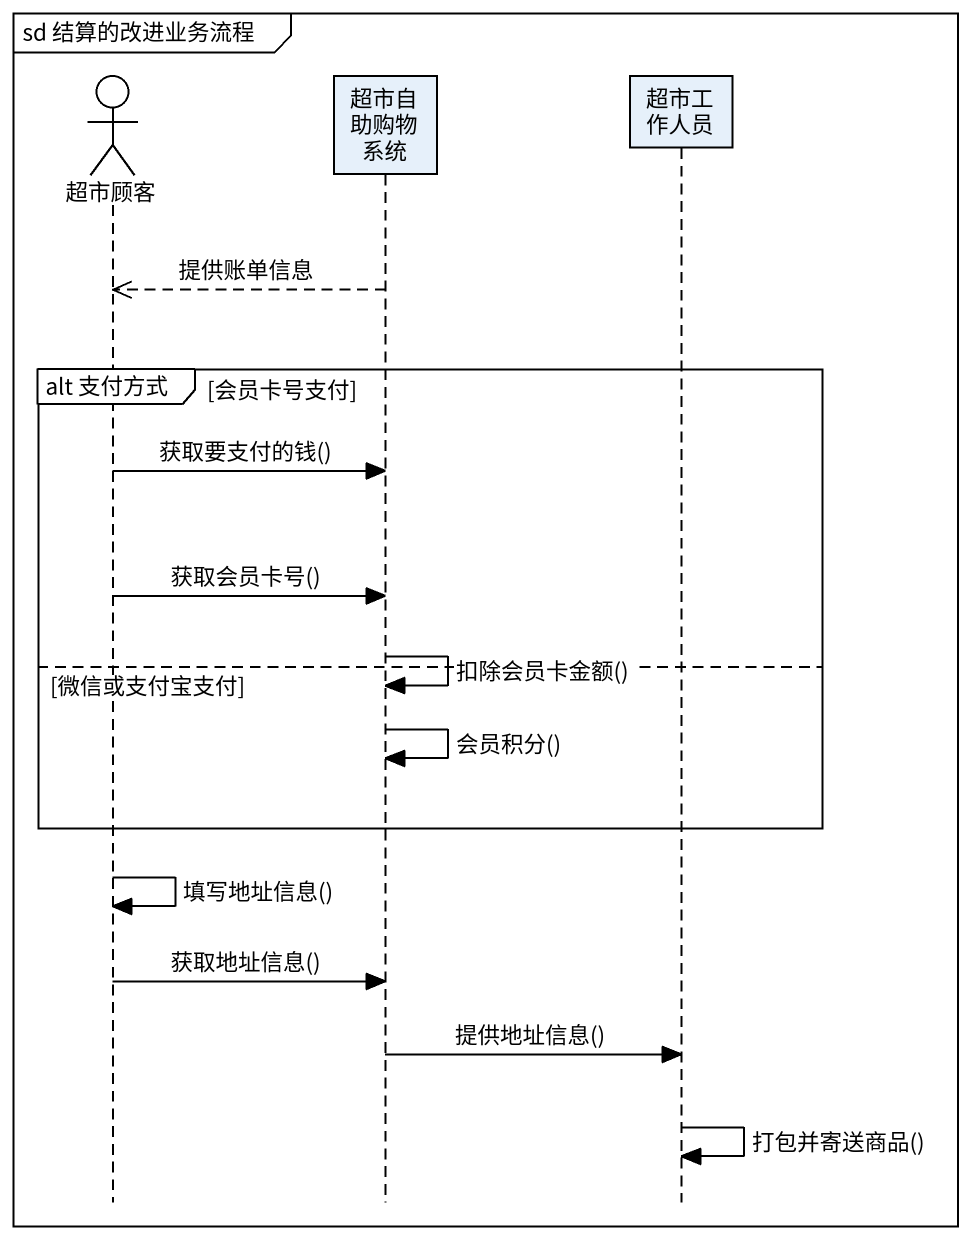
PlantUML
@startuml
mainframe sd 结算的改进业务流程
hide footbox
actor 超市顾客
participant 超市自助购物系统
participant 超市工作人员

超市自助购物系统 -->> 超市顾客 : 提供账单信息
group alt 支付方式 [会员卡号支付]
  超市顾客 -> 超市自助购物系统 : 获取要支付的钱()
  超市顾客 -> 超市自助购物系统 : 获取会员卡号()
  超市自助购物系统 -> 超市自助购物系统 : 扣除会员卡金额()
else 微信或支付宝支付
  超市自助购物系统 -> 超市自助购物系统 : 会员积分()
end
超市顾客 -> 超市顾客 : 填写地址信息()
超市顾客 -> 超市自助购物系统 : 获取地址信息()
超市自助购物系统 -> 超市工作人员 : 提供地址信息()
超市工作人员 -> 超市工作人员 : 打包并寄送商品()
@enduml
